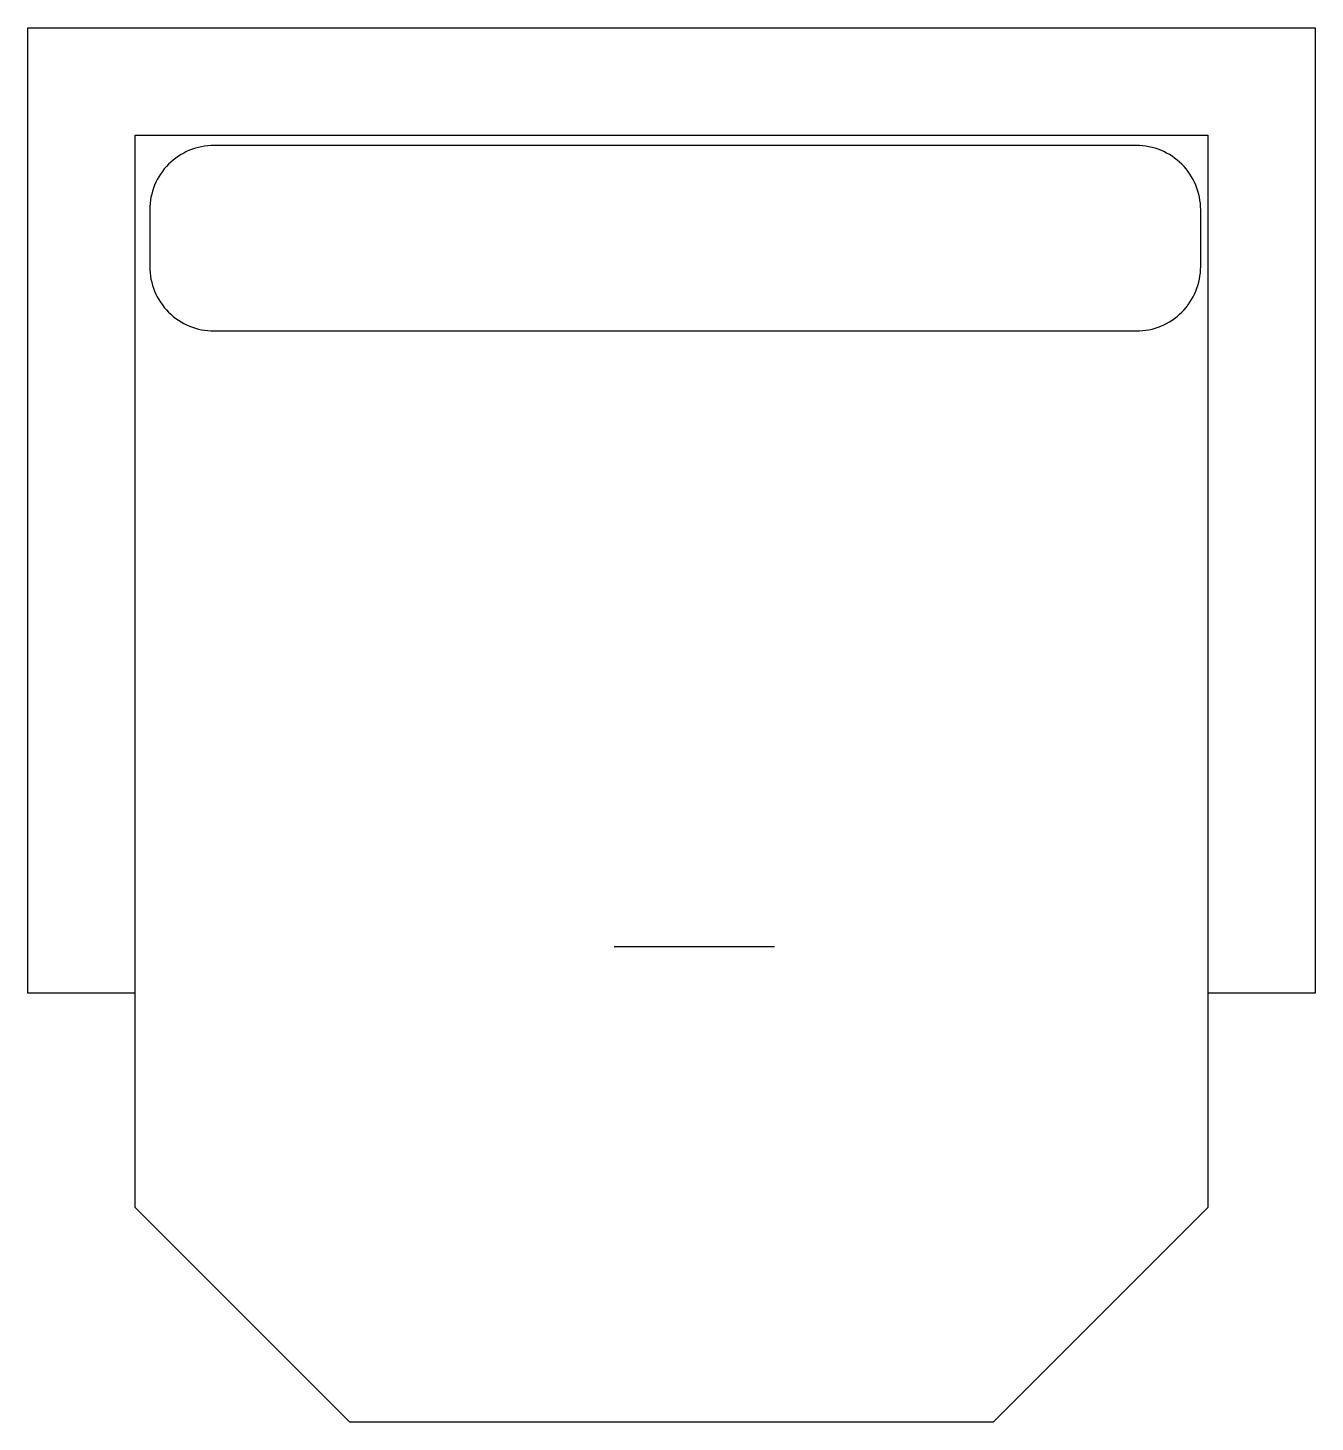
# Model space of a CAD drawing. Header units: metres. Extents: x -0.3 to 0.3, y -0.65 to 0.
import ezdxf

# ---------------------------------------------------------------- set-up
doc = ezdxf.new("R2010")
doc.units = ezdxf.units.M

msp = doc.modelspace()

# ---------------------------------------------------------------- linework, layer by layer
for p, q in [((-0.3, 0), (0.3, 0)), ((-0.25, -0.05), (0.25, -0.05)), ((0.25, -0.05), (0.25, -0.55)), ((-0.02679, -0.42834), (0.04797, -0.42834))]:
    msp.add_line(p, q)
for points in [[(-0.25, -0.45), (-0.3, -0.45), (-0.3, 0)], [(0.3, 0), (0.3, -0.45), (0.25, -0.45)], [(-0.25, -0.55), (-0.25, -0.05)], [(-0.25, -0.55), (-0.15, -0.65)], [(0.25, -0.55), (0.15, -0.65)], [(0.15, -0.65), (-0.15, -0.65)]]:
    msp.add_lwpolyline(points)
msp.add_lwpolyline([(-0.2432, -0.0848), (-0.2432, -0.1113, 0.414214), (-0.2132, -0.1413), (0.21667, -0.1413, 0.414214), (0.24667, -0.1113), (0.24667, -0.0848, 0.414214), (0.21667, -0.0548), (-0.2132, -0.0548, 0.414214)], format="xyb", close=True)

doc.saveas('drawing.dxf')
